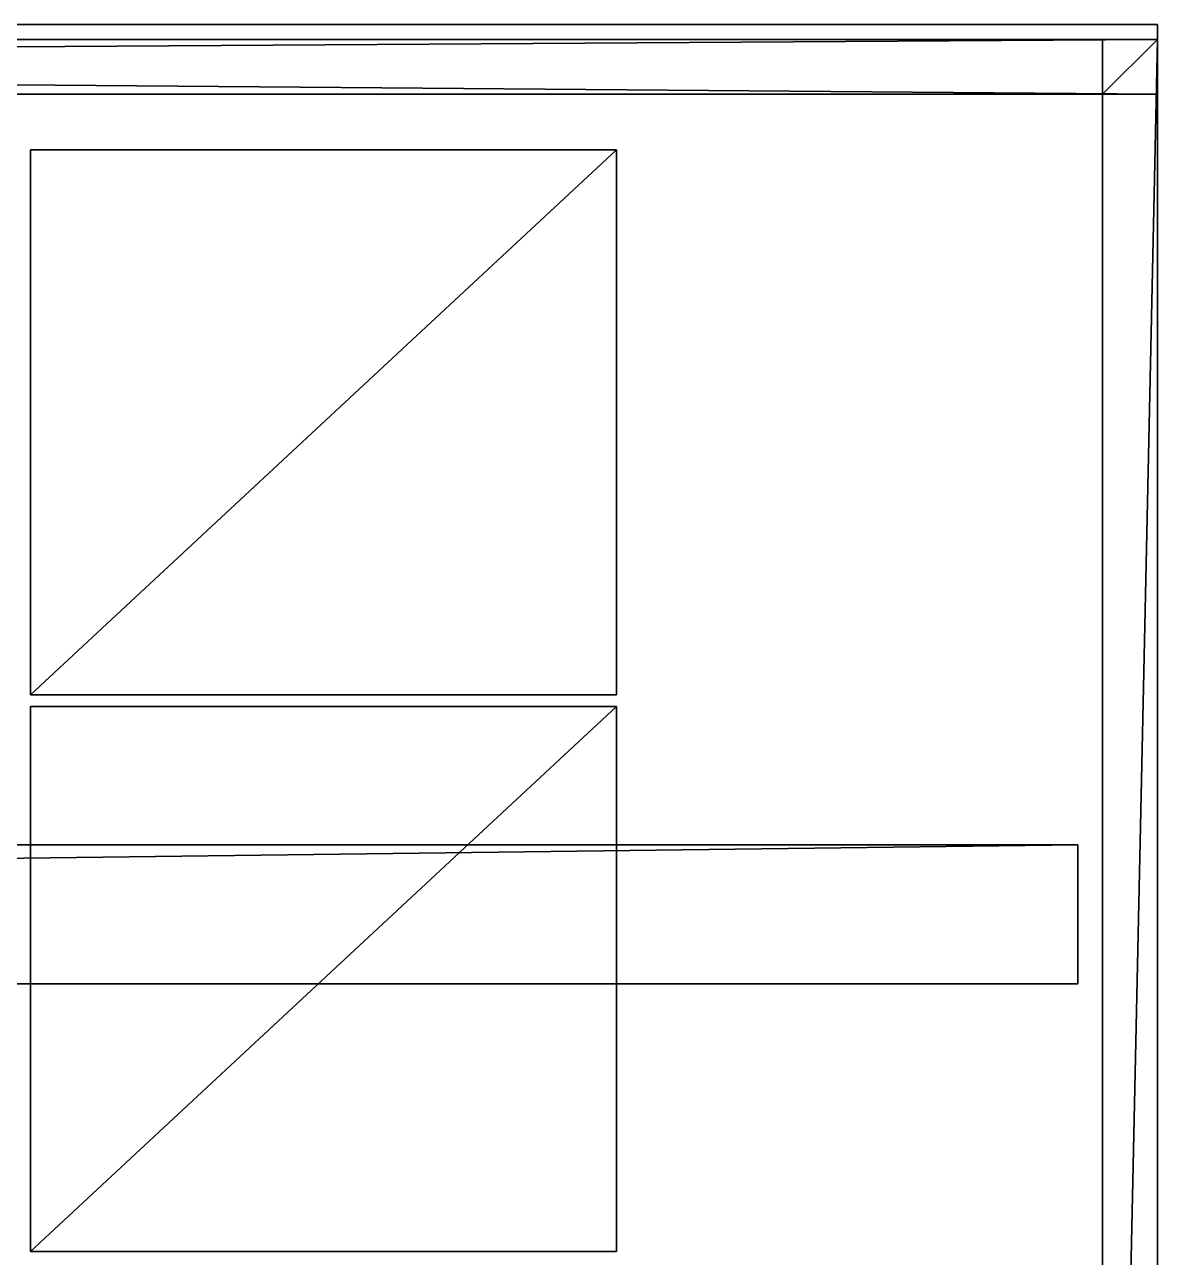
# Model space of a CAD drawing. Header units: millimetres. Extents: x -2700 to 8540, y -1280 to 1295.
# Drawn here: x 7401 to 8540, y 55 to 1295 of the extents above; entities that cross this region are included whole.
import ezdxf

# ---------------------------------------------------------------- set-up
doc = ezdxf.new("R2010")
doc.units = ezdxf.units.MM

msp = doc.modelspace()

# ---------------------------------------------------------------- linework, layer by layer
at = {"layer": 'CAD_75LAB'}
for points in [[(8540, 1295, 1180), (-40, 1295, 1180), (-40, 1295, 1250)], [(8540, 1295, 1250), (8540, 1295, 1180), (-40, 1295, 1250)], [(8540, 1225, 1180), (-40, 1225, 1180), (-40, 1295, 1180)], [(8540, 1295, 1180), (8540, 1225, 1180), (-40, 1295, 1180)], [(8540, 1225, 1250), (-40, 1295, 1250), (-40, 1225, 1250)], [(8540, 1295, 1250), (-40, 1295, 1250), (8540, 1225, 1250)], [(8540, 1225, 1250), (8540, 1225, 1180), (8540, 1295, 1180)], [(8540, 1225, 1250), (8540, 1295, 1180), (8540, 1295, 1250)], [(8540, 1280, 1090), (-40, 1280, 1090), (-40, 1280, 1180)], [(8540, 1280, 1180), (8540, 1280, 1090), (-40, 1280, 1180)], [(8540, -1280, 1090), (-40, -1280, 1090), (-40, 1280, 1090)], [(8540, 1280, 1090), (8540, -1280, 1090), (-40, 1280, 1090)], [(8540, -1280, 1180), (-40, 1280, 1180), (-40, -1280, 1180)], [(8540, 1280, 1180), (-40, 1280, 1180), (8540, -1280, 1180)], [(8540, 1280, 3775), (8540, 1280, 3720), (-40, 1280, 3720)], [(8540, 1280, 3775), (-40, 1280, 3720), (-40, 1280, 3775)], [(8540, 1280, 3720), (-40, 1225, 3720), (-40, 1280, 3720)], [(8540, 1280, 3720), (8540, 1225, 3720), (-40, 1225, 3720)], [(8540, 1280, 3775), (-40, 1280, 3775), (-40, 1225, 3775)], [(8540, 1280, 3775), (-40, 1225, 3775), (8540, 1225, 3775)], [(8485, 1280, 3720), (8485, 1280, 1180), (8485, 1225, 1180)], [(8485, 1225, 3720), (8485, 1280, 3720), (8485, 1225, 1180)], [(8485, 1280, 3720), (8540, 1280, 1180), (8485, 1280, 1180)], [(8540, 1280, 3720), (8540, 1280, 1180), (8485, 1280, 3720)], [(8540, 1280, 1180), (8485, 1225, 1180), (8485, 1280, 1180)], [(8540, 1280, 1180), (8540, 1225, 1180), (8485, 1225, 1180)], [(8540, 1280, 3720), (8485, 1280, 3720), (8485, 1225, 3720)], [(8540, 1280, 3720), (8485, 1225, 3720), (8540, 1225, 3720)], [(8485, -1280, 3775), (8485, 1280, 3720), (8485, -1280, 3720)], [(8485, -1280, 3775), (8485, 1280, 3775), (8485, 1280, 3720)], [(8540, 1280, 3775), (8540, 1280, 3720), (8485, 1280, 3720)], [(8540, 1280, 3775), (8485, 1280, 3720), (8485, 1280, 3775)], [(8540, 1280, 3720), (8485, -1280, 3720), (8485, 1280, 3720)], [(8540, 1280, 3720), (8540, -1280, 3720), (8485, -1280, 3720)], [(8540, 1280, 3775), (8485, 1280, 3775), (8485, -1280, 3775)], [(8540, 1280, 3775), (8485, -1280, 3775), (8540, -1280, 3775)], [(8540, -1280, 1180), (8540, -1280, 1090), (8540, 1280, 1090)], [(8540, -1280, 1180), (8540, 1280, 1090), (8540, 1280, 1180)], [(8540, 1280, 3720), (8540, 1225, 1180), (8540, 1280, 1180)], [(8540, 1225, 3720), (8540, 1225, 1180), (8540, 1280, 3720)], [(8540, 1225, 3775), (8540, 1225, 3720), (8540, 1280, 3720)], [(8540, 1225, 3775), (8540, 1280, 3720), (8540, 1280, 3775)], [(8540, -1280, 3775), (8540, -1280, 3720), (8540, 1280, 3720)], [(8540, -1280, 3775), (8540, 1280, 3720), (8540, 1280, 3775)], [(8540, 1225, 3775), (-40, 1225, 3720), (8540, 1225, 3720)], [(8540, 1225, 3775), (-40, 1225, 3775), (-40, 1225, 3720)], [(8540, 1225, 1180), (-40, 1225, 1250), (-40, 1225, 1180)], [(8540, 1225, 1250), (-40, 1225, 1250), (8540, 1225, 1180)], [(8485, 1225, 3720), (8485, 1225, 1180), (8540, 1225, 1180)], [(8540, 1225, 3720), (8485, 1225, 3720), (8540, 1225, 1180)], [(7407, 621, 1486), (7407, 1169, 1183), (7407, 621, 1183)], [(7407, 621, 1486), (7407, 1169, 1486), (7407, 1169, 1183)], [(7996, 1169, 1183), (7407, 1169, 1183), (7407, 1169, 1486)], [(7996, 1169, 1486), (7996, 1169, 1183), (7407, 1169, 1486)], [(7996, 1169, 1183), (7407, 621, 1183), (7407, 1169, 1183)], [(7996, 1169, 1183), (7996, 621, 1183), (7407, 621, 1183)], [(7996, 1169, 1486), (7407, 1169, 1486), (7407, 621, 1486)], [(7996, 1169, 1486), (7407, 621, 1486), (7996, 621, 1486)], [(7407, 621, 1795), (7407, 1169, 1492), (7407, 621, 1492)], [(7407, 621, 1795), (7407, 1169, 1795), (7407, 1169, 1492)], [(7996, 1169, 1492), (7407, 1169, 1492), (7407, 1169, 1795)], [(7996, 1169, 1795), (7996, 1169, 1492), (7407, 1169, 1795)], [(7996, 1169, 1492), (7407, 621, 1492), (7407, 1169, 1492)], [(7996, 1169, 1492), (7996, 621, 1492), (7407, 621, 1492)], [(7996, 1169, 1795), (7407, 1169, 1795), (7407, 621, 1795)], [(7996, 1169, 1795), (7407, 621, 1795), (7996, 621, 1795)], [(7407, 621, 2104), (7407, 1169, 1801), (7407, 621, 1801)], [(7407, 621, 2104), (7407, 1169, 2104), (7407, 1169, 1801)], [(7996, 1169, 1801), (7407, 1169, 1801), (7407, 1169, 2104)], [(7996, 1169, 2104), (7996, 1169, 1801), (7407, 1169, 2104)], [(7996, 1169, 1801), (7407, 621, 1801), (7407, 1169, 1801)], [(7996, 1169, 1801), (7996, 621, 1801), (7407, 621, 1801)], [(7996, 1169, 2104), (7407, 1169, 2104), (7407, 621, 2104)], [(7996, 1169, 2104), (7407, 621, 2104), (7996, 621, 2104)], [(7407, 621, 2413), (7407, 1169, 2110), (7407, 621, 2110)], [(7407, 621, 2413), (7407, 1169, 2413), (7407, 1169, 2110)], [(7996, 1169, 2110), (7407, 1169, 2110), (7407, 1169, 2413)], [(7996, 1169, 2413), (7996, 1169, 2110), (7407, 1169, 2413)], [(7996, 1169, 2110), (7407, 621, 2110), (7407, 1169, 2110)], [(7996, 1169, 2110), (7996, 621, 2110), (7407, 621, 2110)], [(7996, 1169, 2413), (7407, 1169, 2413), (7407, 621, 2413)], [(7996, 1169, 2413), (7407, 621, 2413), (7996, 621, 2413)], [(7407, 621, 2722), (7407, 1169, 2419), (7407, 621, 2419)], [(7407, 621, 2722), (7407, 1169, 2722), (7407, 1169, 2419)], [(7996, 1169, 2419), (7407, 1169, 2419), (7407, 1169, 2722)], [(7996, 1169, 2722), (7996, 1169, 2419), (7407, 1169, 2722)], [(7996, 1169, 2419), (7407, 621, 2419), (7407, 1169, 2419)], [(7996, 1169, 2419), (7996, 621, 2419), (7407, 621, 2419)], [(7996, 1169, 2722), (7407, 1169, 2722), (7407, 621, 2722)], [(7996, 1169, 2722), (7407, 621, 2722), (7996, 621, 2722)], [(7407, 621, 3031), (7407, 1169, 2728), (7407, 621, 2728)], [(7407, 621, 3031), (7407, 1169, 3031), (7407, 1169, 2728)], [(7996, 1169, 2728), (7407, 1169, 2728), (7407, 1169, 3031)], [(7996, 1169, 3031), (7996, 1169, 2728), (7407, 1169, 3031)], [(7996, 1169, 2728), (7407, 621, 2728), (7407, 1169, 2728)], [(7996, 1169, 2728), (7996, 621, 2728), (7407, 621, 2728)], [(7996, 1169, 3031), (7407, 1169, 3031), (7407, 621, 3031)], [(7996, 1169, 3031), (7407, 621, 3031), (7996, 621, 3031)], [(7996, 621, 1486), (7996, 621, 1183), (7996, 1169, 1183)], [(7996, 621, 1486), (7996, 1169, 1183), (7996, 1169, 1486)], [(7996, 621, 1795), (7996, 621, 1492), (7996, 1169, 1492)], [(7996, 621, 1795), (7996, 1169, 1492), (7996, 1169, 1795)], [(7996, 621, 2104), (7996, 621, 1801), (7996, 1169, 1801)], [(7996, 621, 2104), (7996, 1169, 1801), (7996, 1169, 2104)], [(7996, 621, 2413), (7996, 621, 2110), (7996, 1169, 2110)], [(7996, 621, 2413), (7996, 1169, 2110), (7996, 1169, 2413)], [(7996, 621, 2722), (7996, 621, 2419), (7996, 1169, 2419)], [(7996, 621, 2722), (7996, 1169, 2419), (7996, 1169, 2722)], [(7996, 621, 3031), (7996, 621, 2728), (7996, 1169, 2728)], [(7996, 621, 3031), (7996, 1169, 2728), (7996, 1169, 3031)], [(7996, 621, 1183), (7407, 621, 1486), (7407, 621, 1183)], [(7996, 621, 1486), (7407, 621, 1486), (7996, 621, 1183)], [(7996, 621, 1492), (7407, 621, 1795), (7407, 621, 1492)], [(7996, 621, 1795), (7407, 621, 1795), (7996, 621, 1492)], [(7996, 621, 1801), (7407, 621, 2104), (7407, 621, 1801)], [(7996, 621, 2104), (7407, 621, 2104), (7996, 621, 1801)], [(7996, 621, 2110), (7407, 621, 2413), (7407, 621, 2110)], [(7996, 621, 2413), (7407, 621, 2413), (7996, 621, 2110)], [(7996, 621, 2419), (7407, 621, 2722), (7407, 621, 2419)], [(7996, 621, 2722), (7407, 621, 2722), (7996, 621, 2419)], [(7996, 621, 2728), (7407, 621, 3031), (7407, 621, 2728)], [(7996, 621, 3031), (7407, 621, 3031), (7996, 621, 2728)], [(7407, 61, 1486), (7407, 609, 1183), (7407, 61, 1183)], [(7407, 61, 1486), (7407, 609, 1486), (7407, 609, 1183)], [(7996, 609, 1183), (7407, 609, 1183), (7407, 609, 1486)], [(7996, 609, 1486), (7996, 609, 1183), (7407, 609, 1486)], [(7996, 609, 1183), (7407, 61, 1183), (7407, 609, 1183)], [(7996, 609, 1183), (7996, 61, 1183), (7407, 61, 1183)], [(7996, 609, 1486), (7407, 609, 1486), (7407, 61, 1486)], [(7996, 609, 1486), (7407, 61, 1486), (7996, 61, 1486)], [(7407, 61, 1795), (7407, 609, 1492), (7407, 61, 1492)], [(7407, 61, 1795), (7407, 609, 1795), (7407, 609, 1492)], [(7996, 609, 1492), (7407, 609, 1492), (7407, 609, 1795)], [(7996, 609, 1795), (7996, 609, 1492), (7407, 609, 1795)], [(7996, 609, 1492), (7407, 61, 1492), (7407, 609, 1492)], [(7996, 609, 1492), (7996, 61, 1492), (7407, 61, 1492)], [(7996, 609, 1795), (7407, 609, 1795), (7407, 61, 1795)], [(7996, 609, 1795), (7407, 61, 1795), (7996, 61, 1795)], [(7407, 61, 2104), (7407, 609, 1801), (7407, 61, 1801)], [(7407, 61, 2104), (7407, 609, 2104), (7407, 609, 1801)], [(7996, 609, 1801), (7407, 609, 1801), (7407, 609, 2104)], [(7996, 609, 2104), (7996, 609, 1801), (7407, 609, 2104)], [(7996, 609, 1801), (7407, 61, 1801), (7407, 609, 1801)], [(7996, 609, 1801), (7996, 61, 1801), (7407, 61, 1801)], [(7996, 609, 2104), (7407, 609, 2104), (7407, 61, 2104)], [(7996, 609, 2104), (7407, 61, 2104), (7996, 61, 2104)], [(7407, 61, 2413), (7407, 609, 2110), (7407, 61, 2110)], [(7407, 61, 2413), (7407, 609, 2413), (7407, 609, 2110)], [(7996, 609, 2110), (7407, 609, 2110), (7407, 609, 2413)], [(7996, 609, 2413), (7996, 609, 2110), (7407, 609, 2413)], [(7996, 609, 2110), (7407, 61, 2110), (7407, 609, 2110)], [(7996, 609, 2110), (7996, 61, 2110), (7407, 61, 2110)], [(7996, 609, 2413), (7407, 609, 2413), (7407, 61, 2413)], [(7996, 609, 2413), (7407, 61, 2413), (7996, 61, 2413)], [(7407, 61, 2722), (7407, 609, 2419), (7407, 61, 2419)], [(7407, 61, 2722), (7407, 609, 2722), (7407, 609, 2419)], [(7996, 609, 2419), (7407, 609, 2419), (7407, 609, 2722)], [(7996, 609, 2722), (7996, 609, 2419), (7407, 609, 2722)], [(7996, 609, 2419), (7407, 61, 2419), (7407, 609, 2419)], [(7996, 609, 2419), (7996, 61, 2419), (7407, 61, 2419)], [(7996, 609, 2722), (7407, 609, 2722), (7407, 61, 2722)], [(7996, 609, 2722), (7407, 61, 2722), (7996, 61, 2722)], [(7407, 61, 3031), (7407, 609, 2728), (7407, 61, 2728)], [(7407, 61, 3031), (7407, 609, 3031), (7407, 609, 2728)], [(7996, 609, 2728), (7407, 609, 2728), (7407, 609, 3031)], [(7996, 609, 3031), (7996, 609, 2728), (7407, 609, 3031)], [(7996, 609, 2728), (7407, 61, 2728), (7407, 609, 2728)], [(7996, 609, 2728), (7996, 61, 2728), (7407, 61, 2728)], [(7996, 609, 3031), (7407, 609, 3031), (7407, 61, 3031)], [(7996, 609, 3031), (7407, 61, 3031), (7996, 61, 3031)], [(7996, 61, 1486), (7996, 61, 1183), (7996, 609, 1183)], [(7996, 61, 1486), (7996, 609, 1183), (7996, 609, 1486)], [(7996, 61, 1795), (7996, 61, 1492), (7996, 609, 1492)], [(7996, 61, 1795), (7996, 609, 1492), (7996, 609, 1795)], [(7996, 61, 2104), (7996, 61, 1801), (7996, 609, 1801)], [(7996, 61, 2104), (7996, 609, 1801), (7996, 609, 2104)], [(7996, 61, 2413), (7996, 61, 2110), (7996, 609, 2110)], [(7996, 61, 2413), (7996, 609, 2110), (7996, 609, 2413)], [(7996, 61, 2722), (7996, 61, 2419), (7996, 609, 2419)], [(7996, 61, 2722), (7996, 609, 2419), (7996, 609, 2722)], [(7996, 61, 3031), (7996, 61, 2728), (7996, 609, 2728)], [(7996, 61, 3031), (7996, 609, 2728), (7996, 609, 3031)], [(8460, 470, 840), (-2700, 470, 840), (-2700, 470, 1090)], [(8460, 470, 1090), (8460, 470, 840), (-2700, 470, 1090)], [(8460, 470, 840), (-2700, 330, 840), (-2700, 470, 840)], [(8460, 470, 840), (8460, 330, 840), (-2700, 330, 840)], [(8460, 470, 1090), (-2700, 470, 1090), (-2700, 330, 1090)], [(8460, 470, 1090), (-2700, 330, 1090), (8460, 330, 1090)], [(8460, 470, 1090), (8460, 330, 840), (8460, 470, 840)], [(8460, 330, 1090), (8460, 330, 840), (8460, 470, 1090)], [(8460, 330, 840), (-2700, 330, 1090), (-2700, 330, 840)], [(8460, 330, 1090), (-2700, 330, 1090), (8460, 330, 840)], [(7996, 61, 1183), (7407, 61, 1486), (7407, 61, 1183)], [(7996, 61, 1486), (7407, 61, 1486), (7996, 61, 1183)], [(7996, 61, 1492), (7407, 61, 1795), (7407, 61, 1492)], [(7996, 61, 1795), (7407, 61, 1795), (7996, 61, 1492)], [(7996, 61, 1801), (7407, 61, 2104), (7407, 61, 1801)], [(7996, 61, 2104), (7407, 61, 2104), (7996, 61, 1801)], [(7996, 61, 2110), (7407, 61, 2413), (7407, 61, 2110)], [(7996, 61, 2413), (7407, 61, 2413), (7996, 61, 2110)], [(7996, 61, 2419), (7407, 61, 2722), (7407, 61, 2419)], [(7996, 61, 2722), (7407, 61, 2722), (7996, 61, 2419)], [(7996, 61, 2728), (7407, 61, 3031), (7407, 61, 2728)], [(7996, 61, 3031), (7407, 61, 3031), (7996, 61, 2728)]]:
    msp.add_3dface(points, dxfattribs=at)

doc.saveas('drawing.dxf')
